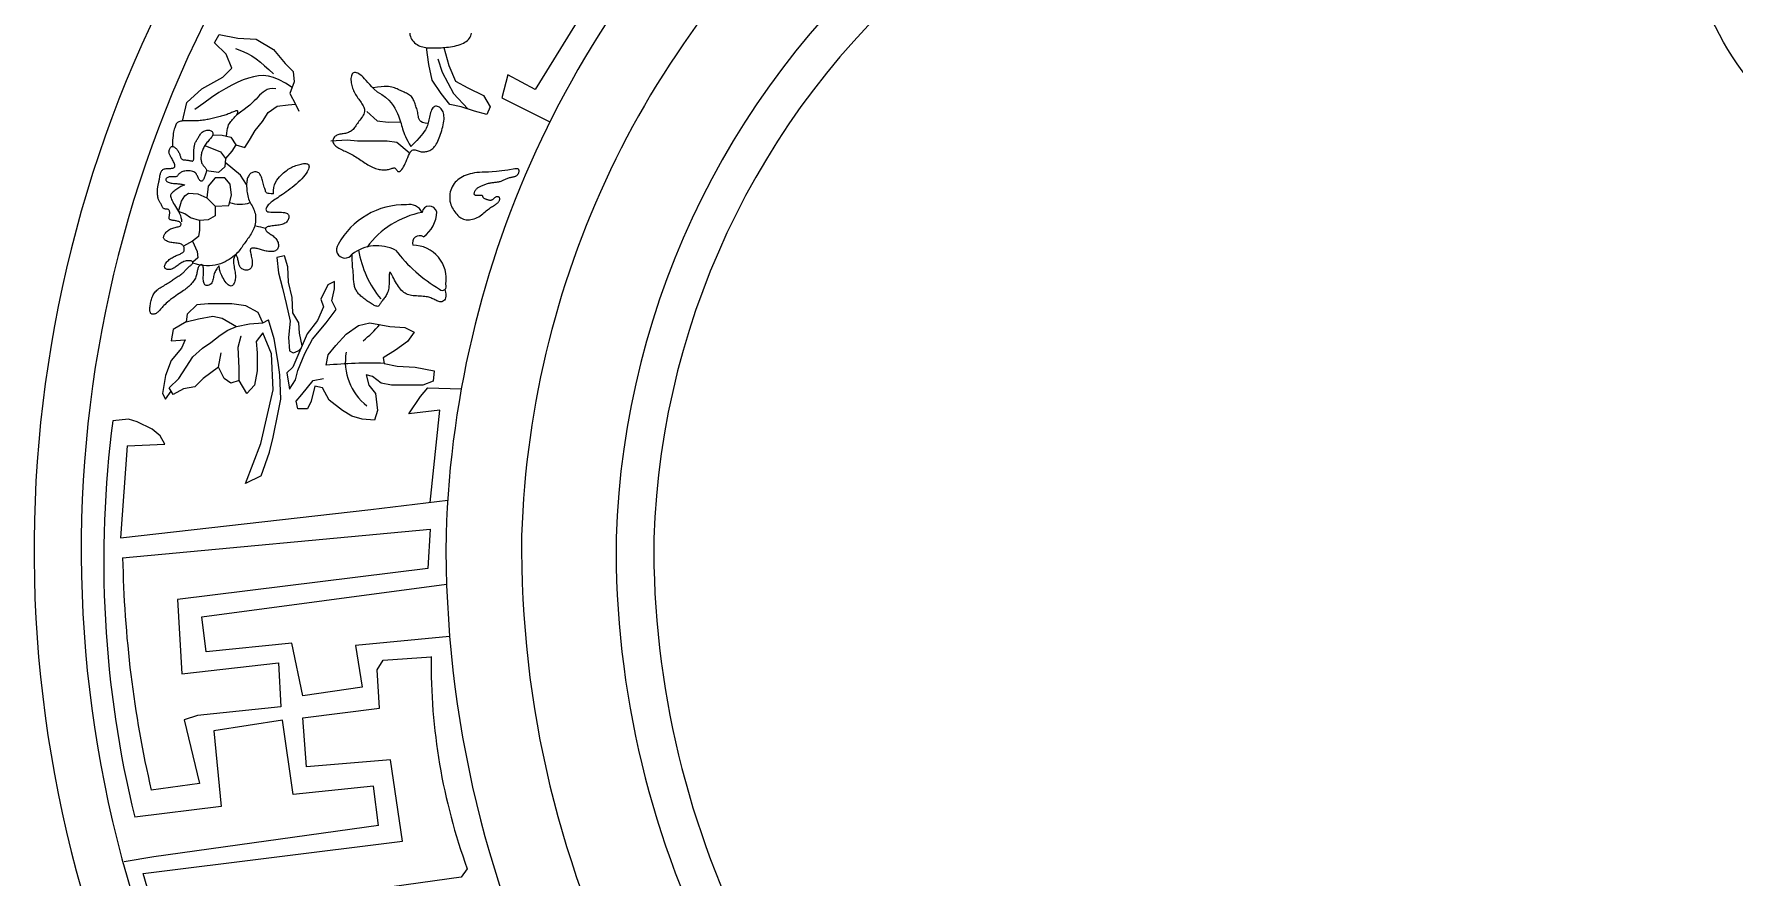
# Model space of a CAD drawing. Extents: x -66030 to 95157, y -13132 to 45879.
# Drawn here: x 24990 to 25891, y 13683 to 14130 of the extents above; entities that cross this region are included whole.
import ezdxf

# ---------------------------------------------------------------- set-up
doc = ezdxf.new("R2010")
doc.units = 0
doc.header["$LTSCALE"] = 100
doc.header["$MEASUREMENT"] = 0
for name, color, linetype in [('3', 11, 'CONTINUOUS'), ('4', 121, 'CONTINUOUS'), ('7', 105, 'CONTINUOUS')]:
    doc.layers.add(name, color=color, linetype=linetype)

# ---------------------------------------------------------------- blocks, each defined once
blk = doc.blocks.new('窗-064')
at = {"layer": '3'}
blk.add_line((-599.5, 830.59), (-607.65, 826.5), dxfattribs=at)
for points in [[(379.11, 1460.02, 0.125096), (82.51, 1540.83, 0.246226), (-582.47, 1150.55, 0.263392), (-638.54, 530.87, 0.244254), (-189.37, 119.63, 0.094728), (40.45, 107.47, 0.229302), (460.49, 195.21, 0.299851), (744.37, 931.32, 0.257018), (480.15, 1211.55, 0.245877)], [(258.21, 275.66, 0.056171), (374.67, 329.94, 0.100571), (525.28, 505.18, 0.264454), (554.96, 903.36, 0.241063), (298.76, 1092.72, -0.456969), (268.04, 1157.7, 0.370609), (239.49, 1323.16, 0.165573), (66.06, 1355.1, 0.181697), (-310.31, 1189.25, 0.216134), (-501.54, 799.61, 0.12446), (-434.82, 522.55, 0.140784), (-236.16, 321.06, 0.124254), (-143.2, 281.96, 0.146763), (39.28, 286.51, 0.143216)], [(227.97, 381.57, 0.05011), (312.04, 420.63, 0.099746), (431.49, 562.89, 0.267512), (456, 855.31, 0.244076), (277.18, 984.76, -0.494799), (172.3, 1212.21, 0.306539), (173.76, 1233.26, 0.151695), (77.53, 1245.54, 0.187203), (-236.76, 1107.29, 0.218426), (-391.56, 797.3, 0.123451), (-337.83, 574.45, 0.145516), (-174.96, 412.93, 0.15666), (-120.87, 390.01, 0.201741), (39.36, 405.81, 0.174671)]]:
    blk.add_lwpolyline(points, format="xyb", close=True, dxfattribs=at)
for points in [[(-520.75, 1064.97), (-520.63, 1064.16), (-520.43, 1063.37), (-520.15, 1062.61), (-519.78, 1061.88), (-519.34, 1061.21), (-518.82, 1060.58), (-518.24, 1060), (-517.6, 1059.48), (-516.91, 1059.01), (-516.19, 1058.6), (-515.44, 1058.25), (-514.67, 1057.96), (-513.9, 1057.73), (-513.11, 1057.56), (-512.32, 1057.44), (-511.52, 1057.36), (-510.72, 1057.31), (-509.91, 1057.28), (-509.1, 1057.27), (-508.29, 1057.27), (-507.48, 1057.27), (-506.66, 1057.28), (-505.83, 1057.29), (-504.99, 1057.31), (-504.12, 1057.34), (-503.22, 1057.4), (-502.29, 1057.47), (-501.32, 1057.57), (-500.3, 1057.69), (-499.25, 1057.84), (-498.19, 1058.03), (-497.13, 1058.24), (-496.08, 1058.49), (-495.06, 1058.77), (-494.08, 1059.08), (-493.16, 1059.43), (-492.31, 1059.82), (-491.54, 1060.24), (-490.84, 1060.71), (-490.21, 1061.21), (-489.66, 1061.75), (-489.18, 1062.34), (-488.78, 1062.97), (-488.45, 1063.65), (-488.2, 1064.37), (-488.06, 1065.13)], [(-426.14, 1080.89), (-454.28, 1035.22), (-468.75, 1043), (-472.08, 1030.77), (-446.58, 1018.04)], [(-641.15, 1018.51), (-638.74, 1028.26), (-630.79, 1035.58), (-619.78, 1041.69), (-614.89, 1046.58), (-617.95, 1053.91), (-624.06, 1060.01), (-621.62, 1064.29), (-611.83, 1062.46), (-602.05, 1061.84), (-592.88, 1056.35), (-586.76, 1049.02), (-582.48, 1044.74), (-581.87, 1039.25), (-584.32, 1033.14), (-581.27, 1027.46)], [(-613.06, 1056.96), (-609.83, 1055.76), (-606.98, 1054.43), (-604.41, 1052.98), (-602.05, 1051.39), (-599.8, 1049.65), (-597.58, 1047.77), (-595.3, 1045.73), (-592.88, 1043.52)], [(-502.75, 1057.43), (-500.04, 1047.85), (-496.5, 1039.61), (-490.02, 1036.08), (-481.77, 1031.96), (-478.23, 1026.07), (-480, 1021.95), (-486.48, 1023.72), (-493.55, 1026.07), (-499.45, 1027.25), (-504.16, 1033.14), (-508.88, 1040.2), (-510.65, 1048.44), (-511.92, 1057.4)], [(-505.93, 1051.39), (-503.57, 1044.32), (-497.68, 1033.14), (-490.02, 1024.9)], [(-583.09, 1036.2), (-586.6, 1038.61), (-589.82, 1040.4), (-592.8, 1041.61), (-595.61, 1042.32), (-598.3, 1042.58), (-600.91, 1042.44), (-603.52, 1041.97), (-606.18, 1041.23), (-608.93, 1040.26), (-611.82, 1039.04), (-614.9, 1037.54), (-618.2, 1035.72), (-621.76, 1033.55), (-625.63, 1030.99), (-629.85, 1028.02), (-634.46, 1024.59)], [(-591.66, 1035.58), (-593.37, 1035.68), (-594.86, 1035.52), (-596.16, 1035.14), (-597.31, 1034.57), (-598.35, 1033.86), (-599.31, 1033.03), (-600.22, 1032.12), (-601.13, 1031.16), (-602.07, 1030.17), (-603.07, 1029.16), (-604.18, 1028.11), (-605.42, 1026.99), (-606.83, 1025.81), (-608.46, 1024.54), (-610.33, 1023.16), (-612.49, 1021.68)], [(-538.04, 1034), (-539.51, 1035.36), (-540.8, 1036.64), (-541.94, 1037.83), (-542.96, 1038.93), (-543.87, 1039.94), (-544.7, 1040.85), (-545.47, 1041.66), (-546.21, 1042.36), (-546.93, 1042.96), (-547.63, 1043.44), (-548.29, 1043.8), (-548.93, 1044.05), (-549.51, 1044.18), (-550.04, 1044.18), (-550.51, 1044.06), (-550.91, 1043.81), (-551.24, 1043.44), (-551.49, 1042.96), (-551.68, 1042.38), (-551.8, 1041.73), (-551.86, 1041.03), (-551.87, 1040.29), (-551.83, 1039.53), (-551.75, 1038.77), (-551.62, 1038.03), (-551.46, 1037.3), (-551.27, 1036.59), (-551.04, 1035.9), (-550.77, 1035.22), (-550.48, 1034.55), (-550.16, 1033.89), (-549.81, 1033.24), (-549.43, 1032.59), (-549.04, 1031.95), (-548.62, 1031.32), (-548.2, 1030.7), (-547.77, 1030.08), (-547.34, 1029.47), (-546.91, 1028.86), (-546.49, 1028.26), (-546.08, 1027.67), (-545.7, 1027.08), (-545.36, 1026.49), (-545.07, 1025.9), (-544.84, 1025.31), (-544.69, 1024.71), (-544.64, 1024.11), (-544.69, 1023.49), (-544.84, 1022.86), (-545.1, 1022.22), (-545.44, 1021.58), (-545.84, 1020.93), (-546.28, 1020.28), (-546.74, 1019.64), (-547.21, 1019), (-547.66, 1018.37), (-548.09, 1017.76), (-548.49, 1017.16), (-548.87, 1016.58), (-549.25, 1016.02), (-549.61, 1015.49), (-549.99, 1014.99), (-550.37, 1014.52), (-550.78, 1014.09), (-551.2, 1013.69), (-551.66, 1013.34), (-552.13, 1013.02), (-552.63, 1012.73), (-553.14, 1012.48), (-553.68, 1012.27), (-554.23, 1012.09), (-554.79, 1011.95), (-555.37, 1011.83), (-555.95, 1011.74), (-556.54, 1011.65), (-557.12, 1011.57), (-557.69, 1011.47), (-558.25, 1011.34), (-558.78, 1011.18), (-559.29, 1010.98), (-559.77, 1010.72), (-560.2, 1010.4), (-560.59, 1010.05), (-560.92, 1009.66), (-561.18, 1009.23), (-561.37, 1008.79), (-561.48, 1008.33), (-561.5, 1007.87), (-561.43, 1007.4), (-561.27, 1006.94), (-561.02, 1006.48), (-560.7, 1006.04), (-560.31, 1005.6), (-559.86, 1005.18), (-559.36, 1004.79), (-558.81, 1004.41), (-558.22, 1004.06), (-557.59, 1003.73), (-556.94, 1003.41), (-556.27, 1003.11), (-555.58, 1002.8), (-554.88, 1002.5), (-554.18, 1002.18), (-553.48, 1001.85), (-552.78, 1001.51), (-552.09, 1001.14), (-551.4, 1000.76), (-550.71, 1000.36), (-550.02, 999.94), (-549.33, 999.51), (-548.64, 999.06), (-547.94, 998.6), (-547.24, 998.13), (-546.53, 997.65), (-545.81, 997.17), (-545.1, 996.69), (-544.39, 996.23), (-543.68, 995.77), (-542.97, 995.34), (-542.26, 994.94), (-541.57, 994.57), (-540.87, 994.23), (-540.19, 993.92), (-539.51, 993.64), (-538.84, 993.4), (-538.18, 993.19), (-537.52, 993.01), (-536.86, 992.87), (-536.22, 992.75), (-535.58, 992.67), (-534.95, 992.62), (-534.34, 992.61), (-533.74, 992.62), (-533.15, 992.67), (-532.57, 992.75), (-532.02, 992.87), (-531.48, 993.01), (-530.97, 993.17), (-530.49, 993.33), (-530.03, 993.47), (-529.61, 993.58), (-529.22, 993.64), (-528.87, 993.64), (-528.56, 993.56), (-528.29, 993.38), (-528.06, 993.14), (-527.86, 992.85), (-527.66, 992.55), (-527.46, 992.25), (-527.25, 991.99), (-527.02, 991.8), (-526.76, 991.69), (-526.45, 991.7), (-526.11, 991.82), (-525.73, 992.06), (-525.32, 992.43), (-524.9, 992.91), (-524.46, 993.51), (-524.02, 994.23), (-523.58, 995.08), (-523.14, 996.04), (-522.7, 997.08), (-522.27, 998.16), (-521.83, 999.23), (-521.38, 1000.26), (-520.93, 1001.19), (-520.46, 1001.99), (-519.98, 1002.61), (-519.47, 1003.03), (-518.96, 1003.25), (-518.43, 1003.33), (-517.89, 1003.28), (-517.35, 1003.14), (-516.81, 1002.95), (-516.28, 1002.74), (-515.75, 1002.54), (-515.24, 1002.38), (-514.74, 1002.27), (-514.24, 1002.2), (-513.75, 1002.16), (-513.25, 1002.17), (-512.76, 1002.21), (-512.25, 1002.29), (-511.74, 1002.41), (-511.22, 1002.55), (-510.68, 1002.74), (-510.15, 1002.97), (-509.61, 1003.24), (-509.08, 1003.58), (-508.57, 1003.97), (-508.07, 1004.43), (-507.59, 1004.96), (-507.13, 1005.57), (-506.7, 1006.25), (-506.29, 1007), (-505.9, 1007.8), (-505.53, 1008.65), (-505.16, 1009.55), (-504.81, 1010.49), (-504.47, 1011.46), (-504.14, 1012.46), (-503.82, 1013.47), (-503.52, 1014.49), (-503.25, 1015.51), (-503.02, 1016.53), (-502.83, 1017.52), (-502.69, 1018.48), (-502.6, 1019.41), (-502.58, 1020.3), (-502.63, 1021.13), (-502.73, 1021.92), (-502.9, 1022.65), (-503.12, 1023.33), (-503.4, 1023.95), (-503.74, 1024.51), (-504.13, 1025.01), (-504.57, 1025.44), (-505.05, 1025.8), (-505.55, 1026.08), (-506.07, 1026.26), (-506.6, 1026.35), (-507.11, 1026.32), (-507.61, 1026.18), (-508.07, 1025.91), (-508.49, 1025.51), (-508.87, 1024.99), (-509.2, 1024.38), (-509.5, 1023.69), (-509.76, 1022.95), (-509.99, 1022.17), (-510.19, 1021.37), (-510.36, 1020.59), (-510.5, 1019.82), (-510.64, 1019.07), (-510.77, 1018.34), (-510.93, 1017.61), (-511.11, 1016.87), (-511.35, 1016.12), (-511.64, 1015.36), (-512.02, 1014.57), (-512.48, 1013.75), (-513.06, 1012.87), (-513.77, 1011.9), (-514.65, 1010.83), (-515.7, 1009.63), (-516.96, 1008.26), (-518.45, 1006.72), (-520.18, 1004.96)], [(-511.02, 1017.24), (-512.68, 1017.4), (-513.92, 1017.72), (-514.82, 1018.19), (-515.44, 1018.77), (-515.83, 1019.44), (-516.07, 1020.16), (-516.21, 1020.91), (-516.31, 1021.66), (-516.42, 1022.38), (-516.56, 1023.08), (-516.72, 1023.76), (-516.9, 1024.42), (-517.08, 1025.06), (-517.28, 1025.7), (-517.49, 1026.32), (-517.69, 1026.95), (-517.9, 1027.57), (-518.12, 1028.18), (-518.34, 1028.79), (-518.59, 1029.37), (-518.87, 1029.94), (-519.17, 1030.48), (-519.52, 1030.98), (-519.91, 1031.44), (-520.35, 1031.86), (-520.83, 1032.24), (-521.36, 1032.59), (-521.91, 1032.91), (-522.5, 1033.21), (-523.1, 1033.5), (-523.72, 1033.78), (-524.34, 1034.07), (-524.96, 1034.36), (-525.59, 1034.65), (-526.22, 1034.94), (-526.85, 1035.23), (-527.5, 1035.51), (-528.16, 1035.78), (-528.84, 1036.04), (-529.53, 1036.28), (-530.25, 1036.5), (-531.04, 1036.68), (-531.95, 1036.81), (-533.04, 1036.87), (-534.35, 1036.83), (-535.94, 1036.69), (-537.85, 1036.41), (-540.15, 1036)], [(-612.8, 1005.9), (-608.01, 1004.53), (-605.61, 1008.29), (-602.52, 1013.43), (-598.75, 1018.22), (-595.67, 1023.01), (-590.87, 1026.44), (-585.04, 1027.12), (-581.27, 1027.46), (-579.41, 1023.73)], [(-538.04, 1034), (-535.61, 1032.57), (-533.58, 1031.11), (-531.91, 1029.62), (-530.54, 1028.13), (-529.45, 1026.67), (-528.57, 1025.23), (-527.86, 1023.86), (-527.28, 1022.56), (-526.78, 1021.34), (-526.36, 1020.21), (-525.99, 1019.15), (-525.66, 1018.13), (-525.36, 1017.16), (-525.08, 1016.21), (-524.8, 1015.27), (-524.51, 1014.33), (-524.2, 1013.37), (-523.85, 1012.39), (-523.45, 1011.35), (-522.98, 1010.26), (-522.44, 1009.08), (-521.8, 1007.82), (-521.05, 1006.45), (-520.18, 1004.96)], [(-617.77, 1010.52), (-617.67, 1012.12), (-617.5, 1013.48), (-617.26, 1014.63), (-616.97, 1015.6), (-616.63, 1016.41), (-616.26, 1017.11), (-615.85, 1017.72), (-615.43, 1018.28), (-615, 1018.8), (-614.56, 1019.3), (-614.13, 1019.77), (-613.72, 1020.22), (-613.32, 1020.66), (-612.96, 1021.08), (-612.63, 1021.48), (-612.35, 1021.87), (-612.12, 1022.25), (-611.94, 1022.61), (-611.83, 1022.94), (-611.77, 1023.24), (-611.77, 1023.5), (-611.84, 1023.7), (-611.98, 1023.85), (-612.18, 1023.93), (-612.45, 1023.93), (-612.78, 1023.87), (-613.16, 1023.76), (-613.6, 1023.6), (-614.07, 1023.41), (-614.58, 1023.19), (-615.11, 1022.96), (-615.66, 1022.73), (-616.22, 1022.49), (-616.8, 1022.27), (-617.38, 1022.04), (-617.98, 1021.83), (-618.59, 1021.62), (-619.22, 1021.41), (-619.86, 1021.21), (-620.52, 1021.02), (-621.19, 1020.83), (-621.87, 1020.64), (-622.57, 1020.46), (-623.26, 1020.29), (-623.97, 1020.12), (-624.67, 1019.96), (-625.37, 1019.8), (-626.06, 1019.65), (-626.74, 1019.5), (-627.41, 1019.36), (-628.09, 1019.23), (-628.78, 1019.1), (-629.49, 1018.99), (-630.22, 1018.89), (-630.97, 1018.81), (-631.77, 1018.73), (-632.6, 1018.68), (-633.47, 1018.63), (-634.35, 1018.6), (-635.25, 1018.58), (-636.14, 1018.57), (-637.01, 1018.56), (-637.87, 1018.56), (-638.68, 1018.56), (-639.45, 1018.56), (-640.17, 1018.55), (-640.84, 1018.53), (-641.46, 1018.48), (-642.03, 1018.41), (-642.54, 1018.3), (-643.01, 1018.14), (-643.42, 1017.93), (-643.78, 1017.67), (-644.09, 1017.35), (-644.37, 1016.97), (-644.61, 1016.53), (-644.83, 1016.04), (-645.02, 1015.49), (-645.21, 1014.88), (-645.39, 1014.23), (-645.57, 1013.51), (-645.75, 1012.72), (-645.92, 1011.83), (-646.06, 1010.81), (-646.19, 1009.65), (-646.27, 1008.32), (-646.32, 1006.8), (-646.32, 1005.06)], [(-543.44, 1023.63), (-538.04, 1018.65), (-532.23, 1017.82), (-525.58, 1018.03)], [(-592.93, 979.88), (-592.93, 981.7), (-592.72, 983.31), (-592.32, 984.73), (-591.78, 985.99), (-591.14, 987.09), (-590.42, 988.06), (-589.67, 988.93), (-588.93, 989.69), (-588.22, 990.39), (-587.55, 991.01), (-586.9, 991.57), (-586.27, 992.08), (-585.66, 992.53), (-585.04, 992.95), (-584.42, 993.33), (-583.79, 993.69), (-583.14, 994.02), (-582.46, 994.33), (-581.78, 994.62), (-581.09, 994.88), (-580.39, 995.12), (-579.69, 995.33), (-578.99, 995.52), (-578.3, 995.68), (-577.63, 995.82), (-576.97, 995.92), (-576.35, 995.97), (-575.78, 995.97), (-575.28, 995.9), (-574.84, 995.76), (-574.5, 995.54), (-574.25, 995.23), (-574.11, 994.82), (-574.09, 994.31), (-574.18, 993.72), (-574.38, 993.05), (-574.69, 992.32), (-575.12, 991.53), (-575.65, 990.69), (-576.3, 989.81), (-577.07, 988.9), (-577.92, 987.96), (-578.85, 987.02), (-579.85, 986.07), (-580.88, 985.14), (-581.94, 984.22), (-583.01, 983.34), (-584.07, 982.51), (-585.11, 981.72), (-586.12, 980.98), (-587.09, 980.29), (-588.04, 979.64), (-588.94, 979.03), (-589.82, 978.45), (-590.65, 977.9), (-591.44, 977.37), (-592.19, 976.87), (-592.9, 976.38), (-593.55, 975.91), (-594.16, 975.45), (-594.72, 974.99), (-595.23, 974.53), (-595.68, 974.07), (-596.07, 973.61), (-596.4, 973.13), (-596.66, 972.66), (-596.83, 972.2), (-596.9, 971.76), (-596.85, 971.36), (-596.66, 971), (-596.33, 970.7), (-595.84, 970.47), (-595.18, 970.31), (-594.38, 970.22), (-593.47, 970.18), (-592.49, 970.18), (-591.48, 970.19), (-590.47, 970.2), (-589.49, 970.21), (-588.59, 970.18), (-587.78, 970.12), (-587.08, 970.01), (-586.48, 969.86), (-585.97, 969.67), (-585.56, 969.43), (-585.23, 969.16), (-584.98, 968.83), (-584.82, 968.47), (-584.72, 968.07), (-584.71, 967.63), (-584.76, 967.17), (-584.87, 966.71), (-585.05, 966.25), (-585.3, 965.8), (-585.6, 965.38), (-585.96, 964.99), (-586.37, 964.65), (-586.83, 964.35), (-587.35, 964.1), (-587.91, 963.88), (-588.51, 963.69), (-589.16, 963.53), (-589.85, 963.4), (-590.58, 963.28), (-591.35, 963.18), (-592.13, 963.09), (-592.92, 963), (-593.68, 962.91), (-594.41, 962.81), (-595.08, 962.69), (-595.68, 962.54), (-596.18, 962.37), (-596.58, 962.16), (-596.86, 961.91), (-597.04, 961.64), (-597.13, 961.35), (-597.11, 961.05), (-597, 960.73), (-596.81, 960.41), (-596.53, 960.08), (-596.17, 959.77), (-595.74, 959.45), (-595.27, 959.12), (-594.75, 958.79), (-594.22, 958.44), (-593.68, 958.06), (-593.15, 957.66), (-592.64, 957.23), (-592.17, 956.77), (-591.74, 956.27), (-591.35, 955.75), (-591.01, 955.21), (-590.73, 954.66), (-590.5, 954.1), (-590.34, 953.55), (-590.24, 953.01), (-590.21, 952.48), (-590.25, 951.98), (-590.36, 951.5), (-590.53, 951.06), (-590.78, 950.66), (-591.09, 950.31), (-591.46, 950), (-591.9, 949.76), (-592.4, 949.58), (-592.96, 949.45), (-593.55, 949.38), (-594.18, 949.36), (-594.84, 949.38), (-595.5, 949.44), (-596.16, 949.53), (-596.81, 949.64), (-597.44, 949.78), (-598.06, 949.94), (-598.65, 950.1), (-599.24, 950.27), (-599.81, 950.44), (-600.38, 950.61), (-600.94, 950.76), (-601.49, 950.9), (-602.05, 951.02), (-602.59, 951.11), (-603.11, 951.16), (-603.6, 951.18), (-604.04, 951.15), (-604.43, 951.07), (-604.74, 950.93), (-604.98, 950.73), (-605.13, 950.46), (-605.2, 950.12), (-605.2, 949.73), (-605.15, 949.27), (-605.06, 948.77), (-604.93, 948.21), (-604.79, 947.61), (-604.64, 946.96), (-604.49, 946.28), (-604.36, 945.58), (-604.25, 944.86), (-604.17, 944.15), (-604.12, 943.46), (-604.12, 942.79), (-604.18, 942.17), (-604.29, 941.6), (-604.48, 941.1), (-604.72, 940.67), (-605.02, 940.3), (-605.36, 940), (-605.75, 939.77), (-606.16, 939.59), (-606.59, 939.48), (-607.04, 939.43), (-607.49, 939.44), (-607.94, 939.5), (-608.38, 939.61), (-608.81, 939.77), (-609.21, 939.98), (-609.59, 940.22), (-609.93, 940.49), (-610.23, 940.8), (-610.49, 941.14), (-610.7, 941.5), (-610.88, 941.88), (-611.03, 942.29), (-611.16, 942.73), (-611.28, 943.18), (-611.39, 943.66), (-611.49, 944.17), (-611.6, 944.69), (-611.72, 945.21), (-611.85, 945.72), (-611.98, 946.19), (-612.14, 946.6), (-612.3, 946.94), (-612.49, 947.18), (-612.69, 947.31), (-612.91, 947.3), (-613.15, 947.18), (-613.38, 946.94), (-613.6, 946.61), (-613.79, 946.18), (-613.95, 945.67), (-614.06, 945.09), (-614.12, 944.45), (-614.11, 943.77), (-614.04, 943.04), (-613.93, 942.29), (-613.79, 941.51), (-613.63, 940.72), (-613.48, 939.92), (-613.33, 939.13), (-613.2, 938.35), (-613.12, 937.59), (-613.07, 936.85), (-613.05, 936.14), (-613.08, 935.46), (-613.14, 934.81), (-613.24, 934.18), (-613.37, 933.6), (-613.55, 933.04), (-613.76, 932.53), (-614.01, 932.07), (-614.29, 931.68), (-614.62, 931.37), (-614.98, 931.17), (-615.38, 931.08), (-615.82, 931.13), (-616.29, 931.33), (-616.8, 931.69), (-617.33, 932.18), (-617.88, 932.79), (-618.42, 933.49), (-618.94, 934.25), (-619.44, 935.05), (-619.89, 935.85), (-620.29, 936.64), (-620.62, 937.38), (-620.89, 938.09), (-621.1, 938.74), (-621.27, 939.33), (-621.39, 939.87), (-621.48, 940.34), (-621.55, 940.75), (-621.6, 941.09), (-621.64, 941.35), (-621.68, 941.54), (-621.71, 941.65), (-621.77, 941.7), (-621.83, 941.68), (-621.93, 941.58), (-622.06, 941.43), (-622.23, 941.2), (-622.44, 940.91), (-622.7, 940.57), (-622.97, 940.16), (-623.26, 939.71), (-623.54, 939.21), (-623.82, 938.67), (-624.07, 938.1), (-624.29, 937.49), (-624.46, 936.86), (-624.6, 936.21), (-624.72, 935.56), (-624.84, 934.92), (-624.97, 934.31), (-625.13, 933.72), (-625.33, 933.18), (-625.6, 932.7), (-625.93, 932.29), (-626.33, 931.94), (-626.76, 931.68), (-627.21, 931.49), (-627.67, 931.38), (-628.12, 931.35), (-628.54, 931.41), (-628.91, 931.56), (-629.22, 931.8), (-629.48, 932.12), (-629.68, 932.51), (-629.83, 932.97), (-629.93, 933.49), (-630, 934.06), (-630.04, 934.68), (-630.05, 935.32), (-630.05, 936), (-630.02, 936.69), (-629.99, 937.38), (-629.96, 938.07), (-629.94, 938.74), (-629.93, 939.38), (-629.95, 939.97), (-630, 940.52), (-630.08, 941), (-630.2, 941.41), (-630.34, 941.76), (-630.51, 942.03), (-630.7, 942.24), (-630.91, 942.37), (-631.14, 942.42), (-631.37, 942.4), (-631.61, 942.3), (-631.84, 942.12), (-632.08, 941.88), (-632.3, 941.59), (-632.52, 941.24), (-632.71, 940.86), (-632.88, 940.44), (-633.03, 940), (-633.14, 939.55), (-633.23, 939.07), (-633.32, 938.58), (-633.4, 938.08), (-633.5, 937.56), (-633.63, 937.02), (-633.79, 936.46), (-634, 935.89), (-634.26, 935.31), (-634.58, 934.72), (-634.94, 934.12), (-635.34, 933.53), (-635.77, 932.95), (-636.23, 932.38), (-636.71, 931.84), (-637.19, 931.33), (-637.69, 930.86), (-638.2, 930.41), (-638.73, 929.97), (-639.29, 929.55), (-639.89, 929.12), (-640.54, 928.67), (-641.23, 928.19), (-641.99, 927.68), (-642.82, 927.12), (-643.69, 926.53), (-644.6, 925.9), (-645.52, 925.25), (-646.44, 924.58), (-647.33, 923.92), (-648.17, 923.25), (-648.96, 922.6), (-649.67, 921.97), (-650.31, 921.36), (-650.89, 920.78), (-651.4, 920.23), (-651.87, 919.7), (-652.3, 919.21), (-652.7, 918.75), (-653.07, 918.32), (-653.43, 917.94), (-653.77, 917.58), (-654.11, 917.27), (-654.43, 917), (-654.75, 916.76), (-655.07, 916.56), (-655.38, 916.39), (-655.7, 916.27), (-656.02, 916.18), (-656.35, 916.13), (-656.66, 916.13), (-656.97, 916.16), (-657.25, 916.24), (-657.51, 916.37), (-657.74, 916.55), (-657.93, 916.78), (-658.08, 917.07), (-658.19, 917.4), (-658.27, 917.78), (-658.31, 918.2), (-658.32, 918.67), (-658.31, 919.17), (-658.27, 919.7), (-658.22, 920.26), (-658.14, 920.85), (-658.05, 921.46), (-657.94, 922.09), (-657.82, 922.72), (-657.67, 923.36), (-657.49, 923.99), (-657.3, 924.62), (-657.07, 925.23), (-656.82, 925.81), (-656.54, 926.38), (-656.23, 926.93), (-655.89, 927.45), (-655.5, 927.95), (-655.08, 928.44), (-654.61, 928.9), (-654.1, 929.33), (-653.54, 929.75), (-652.95, 930.15), (-652.32, 930.54), (-651.68, 930.91), (-651.03, 931.28), (-650.38, 931.64), (-649.75, 932), (-649.13, 932.36), (-648.55, 932.72), (-647.99, 933.09), (-647.45, 933.46), (-646.93, 933.83), (-646.42, 934.2), (-645.92, 934.56), (-645.42, 934.92), (-644.91, 935.27), (-644.39, 935.6), (-643.87, 935.93), (-643.35, 936.26), (-642.84, 936.57), (-642.34, 936.89), (-641.87, 937.2), (-641.43, 937.52), (-641.02, 937.83), (-640.66, 938.16), (-640.33, 938.48), (-640.02, 938.81), (-639.74, 939.14), (-639.46, 939.46), (-639.19, 939.78), (-638.91, 940.1), (-638.62, 940.4), (-638.31, 940.7), (-637.99, 940.98), (-637.66, 941.26), (-637.33, 941.53), (-637.01, 941.79), (-636.7, 942.05), (-636.42, 942.31), (-636.17, 942.57), (-635.95, 942.83), (-635.78, 943.08), (-635.66, 943.32), (-635.6, 943.55), (-635.61, 943.77), (-635.69, 943.97), (-635.86, 944.14), (-636.11, 944.28), (-636.46, 944.39), (-636.88, 944.47), (-637.37, 944.51), (-637.92, 944.51), (-638.49, 944.47), (-639.09, 944.38), (-639.69, 944.24), (-640.28, 944.05), (-640.85, 943.81), (-641.39, 943.53), (-641.91, 943.21), (-642.42, 942.87), (-642.92, 942.51), (-643.41, 942.14), (-643.9, 941.78), (-644.39, 941.43), (-644.89, 941.1), (-645.38, 940.79), (-645.88, 940.52), (-646.38, 940.28), (-646.87, 940.08), (-647.35, 939.93), (-647.82, 939.82), (-648.28, 939.77), (-648.72, 939.78), (-649.13, 939.85), (-649.51, 939.96), (-649.85, 940.13), (-650.13, 940.35), (-650.35, 940.61), (-650.5, 940.91), (-650.56, 941.26), (-650.54, 941.64), (-650.43, 942.05), (-650.25, 942.48), (-650, 942.93), (-649.7, 943.38), (-649.34, 943.82), (-648.94, 944.26), (-648.5, 944.68), (-648.04, 945.07), (-647.56, 945.44), (-647.05, 945.79), (-646.53, 946.11), (-646, 946.41), (-645.47, 946.69), (-644.93, 946.95), (-644.39, 947.19), (-643.86, 947.42), (-643.34, 947.63), (-642.84, 947.84), (-642.36, 948.05), (-641.92, 948.25), (-641.52, 948.46), (-641.16, 948.67), (-640.85, 948.9), (-640.6, 949.15), (-640.41, 949.4), (-640.26, 949.67), (-640.17, 949.96), (-640.11, 950.25), (-640.1, 950.56), (-640.11, 950.87), (-640.17, 951.18), (-640.24, 951.51), (-640.36, 951.83), (-640.51, 952.14), (-640.71, 952.45), (-640.96, 952.73), (-641.27, 952.99), (-641.65, 953.22), (-642.11, 953.41), (-642.64, 953.56), (-643.23, 953.68), (-643.88, 953.77), (-644.56, 953.85), (-645.25, 953.93), (-645.95, 954), (-646.64, 954.09), (-647.31, 954.21), (-647.93, 954.35), (-648.5, 954.53), (-649.03, 954.73), (-649.5, 954.95), (-649.91, 955.2), (-650.27, 955.46), (-650.56, 955.74), (-650.79, 956.03), (-650.95, 956.34), (-651.04, 956.65), (-651.07, 956.98), (-651.03, 957.32), (-650.94, 957.67), (-650.79, 958.02), (-650.59, 958.39), (-650.33, 958.77), (-650.03, 959.16), (-649.68, 959.55), (-649.29, 959.94), (-648.86, 960.32), (-648.39, 960.68), (-647.89, 961.01), (-647.36, 961.31), (-646.79, 961.57), (-646.2, 961.78), (-645.6, 961.96), (-645, 962.11), (-644.41, 962.24), (-643.86, 962.37), (-643.35, 962.5), (-642.89, 962.65), (-642.51, 962.82), (-642.21, 963.03), (-641.99, 963.27), (-641.86, 963.53), (-641.8, 963.8), (-641.82, 964.07), (-641.92, 964.34), (-642.09, 964.59), (-642.34, 964.82), (-642.65, 965.02), (-643.02, 965.19), (-643.43, 965.33), (-643.88, 965.45), (-644.35, 965.56), (-644.83, 965.65), (-645.3, 965.72), (-645.76, 965.79), (-646.2, 965.85), (-646.6, 965.92), (-646.97, 965.99), (-647.3, 966.07), (-647.58, 966.18), (-647.81, 966.32), (-647.99, 966.49), (-648.1, 966.7), (-648.16, 966.96), (-648.16, 967.26), (-648.13, 967.59), (-648.07, 967.95), (-647.99, 968.33), (-647.92, 968.72), (-647.86, 969.11), (-647.82, 969.5), (-647.82, 969.88), (-647.85, 970.24), (-647.92, 970.58), (-648.02, 970.89), (-648.15, 971.16), (-648.32, 971.4), (-648.51, 971.59), (-648.73, 971.72), (-648.98, 971.8), (-649.25, 971.84), (-649.53, 971.85), (-649.83, 971.86), (-650.12, 971.87), (-650.41, 971.91), (-650.69, 971.99), (-650.96, 972.12), (-651.21, 972.33), (-651.44, 972.6), (-651.65, 972.92), (-651.85, 973.28), (-652.05, 973.66), (-652.24, 974.06), (-652.43, 974.47), (-652.62, 974.86), (-652.81, 975.24), (-653.01, 975.6), (-653.2, 975.94), (-653.39, 976.29), (-653.56, 976.63), (-653.73, 976.98), (-653.87, 977.34), (-653.99, 977.71), (-654.08, 978.11), (-654.15, 978.52), (-654.2, 978.94), (-654.24, 979.38), (-654.26, 979.81), (-654.27, 980.24), (-654.27, 980.67), (-654.27, 981.08), (-654.27, 981.48), (-654.27, 981.86), (-654.26, 982.24), (-654.25, 982.61), (-654.23, 982.97), (-654.2, 983.33), (-654.16, 983.68), (-654.1, 984.05), (-654.03, 984.41), (-653.95, 984.79), (-653.85, 985.17), (-653.75, 985.56), (-653.65, 985.96), (-653.55, 986.37), (-653.45, 986.8), (-653.36, 987.24), (-653.28, 987.7), (-653.2, 988.16), (-653.13, 988.64), (-653.06, 989.11), (-652.98, 989.58), (-652.89, 990.03), (-652.79, 990.47), (-652.67, 990.89), (-652.53, 991.29), (-652.37, 991.65), (-652.18, 991.98), (-651.95, 992.28), (-651.69, 992.55), (-651.4, 992.78), (-651.06, 992.97), (-650.68, 993.12), (-650.25, 993.23), (-649.78, 993.3), (-649.29, 993.35), (-648.78, 993.37), (-648.28, 993.39), (-647.78, 993.41), (-647.3, 993.43), (-646.85, 993.46), (-646.44, 993.51), (-646.08, 993.6), (-645.77, 993.71), (-645.52, 993.86), (-645.33, 994.05), (-645.19, 994.29), (-645.13, 994.59), (-645.13, 994.94), (-645.21, 995.36), (-645.36, 995.82), (-645.55, 996.33), (-645.78, 996.85), (-646.05, 997.39), (-646.33, 997.93), (-646.62, 998.45), (-646.91, 998.94), (-647.17, 999.39), (-647.42, 999.8), (-647.65, 1000.2), (-647.84, 1000.57), (-648, 1000.94), (-648.12, 1001.3), (-648.19, 1001.68), (-648.22, 1002.07), (-648.19, 1002.49), (-648.12, 1002.92), (-648, 1003.35), (-647.84, 1003.76), (-647.65, 1004.13), (-647.42, 1004.47), (-647.17, 1004.73), (-646.91, 1004.93), (-646.62, 1005.03), (-646.32, 1005.06), (-646.01, 1005), (-645.7, 1004.88), (-645.38, 1004.71), (-645.07, 1004.48), (-644.75, 1004.21), (-644.45, 1003.9), (-644.15, 1003.57), (-643.87, 1003.21), (-643.61, 1002.83), (-643.36, 1002.45), (-643.13, 1002.04), (-642.91, 1001.64), (-642.73, 1001.23), (-642.56, 1000.82), (-642.43, 1000.42), (-642.3, 1000.02), (-642.19, 999.65), (-642.06, 999.3), (-641.93, 998.98), (-641.76, 998.69), (-641.56, 998.45), (-641.31, 998.25), (-641, 998.11), (-640.65, 998), (-640.25, 997.93), (-639.83, 997.89), (-639.39, 997.86), (-638.94, 997.83), (-638.49, 997.79), (-638.05, 997.74), (-637.63, 997.66), (-637.24, 997.57), (-636.87, 997.48), (-636.54, 997.4), (-636.23, 997.33), (-635.96, 997.31), (-635.73, 997.32), (-635.54, 997.4), (-635.39, 997.54), (-635.27, 997.74), (-635.19, 997.99), (-635.14, 998.29), (-635.11, 998.63), (-635.09, 999), (-635.08, 999.39), (-635.08, 999.79), (-635.08, 1000.2), (-635.08, 1000.62), (-635.08, 1001.03), (-635.07, 1001.45), (-635.07, 1001.88), (-635.06, 1002.3), (-635.04, 1002.73), (-635.02, 1003.16), (-635, 1003.59), (-634.97, 1004.01), (-634.92, 1004.44), (-634.87, 1004.86), (-634.79, 1005.28), (-634.7, 1005.7), (-634.59, 1006.12), (-634.45, 1006.52), (-634.29, 1006.93), (-634.1, 1007.33), (-633.9, 1007.73), (-633.67, 1008.13), (-633.44, 1008.53), (-633.19, 1008.94), (-632.94, 1009.35), (-632.68, 1009.78), (-632.42, 1010.21), (-632.16, 1010.64), (-631.89, 1011.07), (-631.6, 1011.49), (-631.29, 1011.9), (-630.95, 1012.27), (-630.58, 1012.61), (-630.17, 1012.91), (-629.72, 1013.17), (-629.24, 1013.37), (-628.74, 1013.53), (-628.23, 1013.63), (-627.73, 1013.69), (-627.24, 1013.69), (-626.77, 1013.64), (-626.34, 1013.54), (-625.96, 1013.39), (-625.63, 1013.18), (-625.36, 1012.94), (-625.15, 1012.65), (-625.01, 1012.33), (-624.94, 1011.98), (-624.94, 1011.6), (-625.03, 1011.2), (-625.2, 1010.79), (-625.44, 1010.36), (-625.74, 1009.92), (-626.09, 1009.46), (-626.48, 1009), (-626.88, 1008.52), (-627.3, 1008.04), (-627.71, 1007.55), (-628.11, 1007.06), (-628.49, 1006.56), (-628.86, 1006.05), (-629.2, 1005.53), (-629.52, 1005.01), (-629.82, 1004.48), (-630.09, 1003.94), (-630.34, 1003.39), (-630.56, 1002.83), (-630.76, 1002.26), (-630.92, 1001.68), (-631.06, 1001.11), (-631.17, 1000.54), (-631.25, 999.98), (-631.3, 999.42), (-631.31, 998.88), (-631.3, 998.35), (-631.25, 997.84), (-631.17, 997.36), (-631.06, 996.89), (-630.92, 996.45), (-630.76, 996.03), (-630.56, 995.64), (-630.34, 995.29), (-630.09, 994.96), (-629.83, 994.66), (-629.56, 994.37), (-629.3, 994.1), (-629.05, 993.84), (-628.83, 993.57), (-628.65, 993.29), (-628.51, 993), (-628.43, 992.69), (-628.41, 992.36), (-628.43, 992.01), (-628.49, 991.63), (-628.59, 991.22), (-628.71, 990.8), (-628.86, 990.34), (-629.03, 989.87), (-629.2, 989.36), (-629.39, 988.85), (-629.59, 988.35), (-629.8, 987.88), (-630.02, 987.46), (-630.25, 987.11), (-630.49, 986.84), (-630.74, 986.67), (-631, 986.62), (-631.27, 986.68), (-631.54, 986.84), (-631.81, 987.08), (-632.08, 987.38), (-632.33, 987.74), (-632.57, 988.13), (-632.8, 988.55), (-633, 988.98), (-633.2, 989.42), (-633.41, 989.85), (-633.64, 990.26), (-633.91, 990.65), (-634.23, 991), (-634.61, 991.31), (-635.08, 991.58), (-635.64, 991.78), (-636.27, 991.93), (-636.96, 992.03), (-637.67, 992.08), (-638.4, 992.09), (-639.11, 992.05), (-639.78, 991.97), (-640.39, 991.86), (-640.93, 991.72), (-641.4, 991.55), (-641.8, 991.35), (-642.15, 991.14), (-642.45, 990.92), (-642.71, 990.68), (-642.93, 990.44), (-643.14, 990.21), (-643.32, 989.98), (-643.5, 989.75), (-643.68, 989.55), (-643.86, 989.36), (-644.07, 989.2), (-644.29, 989.06), (-644.55, 988.96), (-644.85, 988.9), (-645.19, 988.87), (-645.58, 988.88), (-645.99, 988.91), (-646.42, 988.94), (-646.86, 988.97), (-647.31, 988.98), (-647.74, 988.96), (-648.16, 988.9), (-648.55, 988.78), (-648.91, 988.63), (-649.23, 988.43), (-649.49, 988.21), (-649.69, 987.97), (-649.83, 987.71), (-649.9, 987.44), (-649.88, 987.18), (-649.77, 986.93), (-649.57, 986.69), (-649.31, 986.47), (-648.97, 986.26), (-648.57, 986.08), (-648.12, 985.91), (-647.62, 985.76), (-647.08, 985.64), (-646.51, 985.55), (-645.91, 985.48), (-645.3, 985.42), (-644.69, 985.37), (-644.09, 985.33), (-643.49, 985.29), (-642.93, 985.24), (-642.39, 985.19), (-641.9, 985.12), (-641.45, 985.03), (-641.06, 984.94), (-640.71, 984.86), (-640.41, 984.77), (-640.18, 984.69), (-640, 984.63), (-639.88, 984.59), (-639.83, 984.57), (-639.83, 984.56), (-639.91, 984.55), (-640.04, 984.54), (-640.23, 984.51), (-640.47, 984.46), (-640.78, 984.36), (-641.14, 984.22), (-641.55, 984.02), (-642, 983.77), (-642.49, 983.48), (-643, 983.16), (-643.52, 982.81), (-644.05, 982.46), (-644.57, 982.09), (-645.08, 981.74), (-645.56, 981.39), (-646, 981.05), (-646.39, 980.7), (-646.73, 980.35), (-647.01, 979.98), (-647.21, 979.58), (-647.33, 979.15), (-647.36, 978.68), (-647.29, 978.17), (-647.13, 977.6), (-646.88, 976.99), (-646.56, 976.34), (-646.18, 975.64), (-645.74, 974.89), (-645.26, 974.1), (-644.73, 973.26), (-644.19, 972.39), (-643.64, 971.47), (-643.11, 970.51), (-642.63, 969.51), (-642.21, 968.48), (-641.88, 967.41), (-641.67, 966.3), (-641.59, 965.16)], [(-625.03, 1011.2), (-620, 1011.03), (-615.55, 1010), (-612.8, 1005.9), (-614.86, 1002.47), (-618.29, 998.71)], [(-629.2, 1005.53), (-621.03, 1002.13), (-618.29, 998.71), (-618.63, 994.26), (-622.06, 991.18), (-628.42, 992.18)], [(-521.14, 1001.73), (-527.66, 1007.04), (-532.64, 1007.87), (-540.53, 1007.87), (-548.42, 1007.87), (-553.82, 1008.28), (-562.54, 1007.87)], [(-592.93, 979.88), (-594.17, 980), (-595.11, 980.1), (-595.79, 980.19), (-596.27, 980.31), (-596.58, 980.46), (-596.78, 980.65), (-596.92, 980.91), (-597.04, 981.25), (-597.18, 981.68), (-597.35, 982.19), (-597.54, 982.78), (-597.75, 983.41), (-597.96, 984.09), (-598.17, 984.79), (-598.38, 985.5), (-598.58, 986.21), (-598.77, 986.91), (-598.95, 987.58), (-599.13, 988.23), (-599.32, 988.83), (-599.53, 989.39), (-599.76, 989.9), (-600.04, 990.34), (-600.35, 990.72), (-600.72, 991.03), (-601.13, 991.26), (-601.58, 991.42), (-602.04, 991.52), (-602.53, 991.55), (-603.01, 991.52), (-603.49, 991.44), (-603.95, 991.29), (-604.39, 991.09), (-604.8, 990.85), (-605.17, 990.55), (-605.52, 990.2), (-605.84, 989.81), (-606.12, 989.37), (-606.37, 988.9), (-606.58, 988.38), (-606.75, 987.83), (-606.89, 987.24), (-607, 986.62), (-607.07, 985.96), (-607.12, 985.27), (-607.13, 984.55), (-607.12, 983.8), (-607.09, 983.02), (-607.04, 982.22), (-606.96, 981.39), (-606.85, 980.56), (-606.71, 979.72), (-606.54, 978.88), (-606.33, 978.05), (-606.08, 977.24), (-605.78, 976.46), (-605.44, 975.7), (-605.06, 974.97), (-604.66, 974.25), (-604.26, 973.53), (-603.86, 972.8), (-603.49, 972.05), (-603.15, 971.28), (-602.87, 970.47), (-602.64, 969.61), (-602.48, 968.72), (-602.38, 967.8), (-602.34, 966.87), (-602.36, 965.93), (-602.43, 965), (-602.56, 964.1), (-602.75, 963.22), (-602.99, 962.39), (-603.28, 961.59), (-603.61, 960.83), (-603.97, 960.09), (-604.37, 959.38), (-604.78, 958.69), (-605.22, 958.01), (-605.66, 957.35), (-606.12, 956.69), (-606.57, 956.03), (-607.03, 955.38), (-607.49, 954.73), (-607.95, 954.09), (-608.4, 953.46), (-608.86, 952.83), (-609.3, 952.2), (-609.74, 951.58), (-610.19, 950.96), (-610.65, 950.34), (-611.14, 949.72), (-611.68, 949.09), (-612.26, 948.46), (-612.91, 947.82), (-613.64, 947.16), (-614.45, 946.5), (-615.35, 945.83), (-616.33, 945.18), (-617.39, 944.55), (-618.52, 943.95), (-619.72, 943.4), (-620.99, 942.92), (-622.32, 942.5), (-623.71, 942.17), (-625.17, 941.94), (-626.7, 941.81), (-628.31, 941.81), (-630.01, 941.93), (-631.81, 942.2), (-633.71, 942.62), (-635.72, 943.2)], [(-607.12, 984.91), (-610.41, 989.81), (-618.46, 996.48)], [(-465.1, 993.12), (-468.82, 992.51), (-472.02, 992.08), (-474.76, 991.78), (-477.11, 991.6), (-479.12, 991.49), (-480.87, 991.42), (-482.43, 991.37), (-483.85, 991.29), (-485.19, 991.16), (-486.46, 990.99), (-487.67, 990.76), (-488.82, 990.48), (-489.91, 990.16), (-490.94, 989.8), (-491.92, 989.39), (-492.85, 988.94), (-493.73, 988.45), (-494.56, 987.91), (-495.33, 987.34), (-496.05, 986.71), (-496.7, 986.04), (-497.3, 985.32), (-497.83, 984.54), (-498.3, 983.71), (-498.69, 982.82), (-499.02, 981.88), (-499.28, 980.91), (-499.46, 979.92), (-499.57, 978.91), (-499.61, 977.91), (-499.57, 976.93), (-499.45, 975.97), (-499.25, 975.05), (-498.99, 974.16), (-498.66, 973.32), (-498.28, 972.52), (-497.86, 971.75), (-497.4, 971.03), (-496.92, 970.34), (-496.41, 969.69), (-495.9, 969.08), (-495.36, 968.52), (-494.81, 968.01), (-494.24, 967.55), (-493.63, 967.15), (-493, 966.81), (-492.32, 966.54), (-491.6, 966.35), (-490.83, 966.23), (-490.02, 966.18), (-489.19, 966.22), (-488.34, 966.32), (-487.48, 966.49), (-486.63, 966.73), (-485.8, 967.03), (-485, 967.39), (-484.23, 967.81), (-483.5, 968.28), (-482.8, 968.78), (-482.13, 969.3), (-481.49, 969.83), (-480.86, 970.36), (-480.25, 970.88), (-479.66, 971.37), (-479.07, 971.82), (-478.5, 972.23), (-477.95, 972.62), (-477.42, 972.97), (-476.9, 973.3), (-476.42, 973.6), (-475.96, 973.89), (-475.54, 974.16), (-475.15, 974.41), (-474.8, 974.66), (-474.48, 974.9), (-474.2, 975.14), (-473.95, 975.38), (-473.73, 975.62), (-473.54, 975.88), (-473.39, 976.14), (-473.26, 976.42), (-473.17, 976.7), (-473.11, 976.99), (-473.09, 977.26), (-473.11, 977.52), (-473.17, 977.76), (-473.27, 977.97), (-473.42, 978.13), (-473.62, 978.25), (-473.86, 978.33), (-474.13, 978.37), (-474.42, 978.37), (-474.72, 978.33), (-475.02, 978.26), (-475.31, 978.15), (-475.58, 978.02), (-475.82, 977.87), (-476.04, 977.69), (-476.25, 977.5), (-476.44, 977.32), (-476.63, 977.13), (-476.82, 976.96), (-477.01, 976.8), (-477.21, 976.67), (-477.42, 976.57), (-477.65, 976.51), (-477.9, 976.47), (-478.16, 976.46), (-478.44, 976.48), (-478.73, 976.52), (-479.04, 976.59), (-479.36, 976.67), (-479.7, 976.77), (-480.04, 976.89), (-480.38, 977.02), (-480.71, 977.17), (-481.02, 977.32), (-481.3, 977.48), (-481.54, 977.65), (-481.73, 977.83), (-481.87, 978.01), (-481.97, 978.18), (-482.04, 978.35), (-482.09, 978.51), (-482.14, 978.66), (-482.2, 978.79), (-482.29, 978.9), (-482.42, 978.99), (-482.61, 979.05), (-482.83, 979.08), (-483.09, 979.1), (-483.38, 979.1), (-483.69, 979.09), (-484.01, 979.07), (-484.33, 979.06), (-484.63, 979.04), (-484.92, 979.04), (-485.2, 979.04), (-485.45, 979.05), (-485.68, 979.08), (-485.88, 979.11), (-486.06, 979.17), (-486.22, 979.23), (-486.35, 979.32), (-486.44, 979.42), (-486.52, 979.54), (-486.57, 979.68), (-486.59, 979.83), (-486.59, 980), (-486.57, 980.19), (-486.54, 980.39), (-486.48, 980.61), (-486.41, 980.85), (-486.33, 981.09), (-486.22, 981.35), (-486.09, 981.61), (-485.94, 981.86), (-485.77, 982.12), (-485.58, 982.37), (-485.35, 982.6), (-485.1, 982.82), (-484.82, 983.03), (-484.52, 983.22), (-484.19, 983.41), (-483.84, 983.6), (-483.48, 983.78), (-483.1, 983.96), (-482.7, 984.14), (-482.29, 984.33), (-481.87, 984.52), (-481.43, 984.71), (-480.99, 984.9), (-480.53, 985.07), (-480.07, 985.24), (-479.59, 985.39), (-479.11, 985.52), (-478.62, 985.64), (-478.13, 985.73), (-477.63, 985.82), (-477.14, 985.88), (-476.65, 985.95), (-476.17, 986), (-475.7, 986.05), (-475.25, 986.1), (-474.81, 986.16), (-474.39, 986.21), (-473.98, 986.28), (-473.58, 986.36), (-473.19, 986.45), (-472.81, 986.55), (-472.42, 986.68), (-472.04, 986.82), (-471.66, 986.98), (-471.27, 987.17), (-470.88, 987.36), (-470.48, 987.56), (-470.07, 987.76), (-469.66, 987.95), (-469.24, 988.12), (-468.81, 988.28), (-468.37, 988.41), (-467.93, 988.52), (-467.49, 988.62), (-467.05, 988.7), (-466.62, 988.78), (-466.21, 988.86), (-465.83, 988.94), (-465.47, 989.03), (-465.15, 989.12), (-464.85, 989.24), (-464.59, 989.36), (-464.35, 989.5), (-464.13, 989.65), (-463.93, 989.8), (-463.76, 989.97), (-463.59, 990.16), (-463.45, 990.35), (-463.31, 990.55), (-463.19, 990.76), (-463.09, 990.98), (-463.01, 991.22), (-462.95, 991.46), (-462.91, 991.71), (-462.89, 991.98), (-462.9, 992.25), (-462.95, 992.51), (-463.06, 992.76), (-463.25, 992.97), (-463.53, 993.12), (-463.92, 993.21), (-464.44, 993.21), (-465.1, 993.12)], [(-616.57, 973.72), (-615.2, 979.2), (-615.89, 985.02), (-618.63, 988.44), (-623.77, 988.44), (-627.54, 983.99), (-628.23, 977.83), (-623.77, 973.38), (-616.57, 973.72)], [(-623.77, 973.38), (-623.77, 968.24), (-627.54, 966.19), (-632, 965.85), (-636.8, 967.22), (-639.88, 969.27), (-643.11, 970.51), (-641.59, 976.12), (-639.88, 978.85), (-637.82, 980.22), (-633.03, 979.88), (-628.23, 977.83)], [(-632, 965.85), (-632, 960.71), (-632.68, 957.29), (-635.77, 954.89), (-640.51, 952.14)], [(-635.77, 954.89), (-633.37, 949.42), (-633.03, 945.99), (-635.61, 943.77)], [(-577.71, 899.47), (-579.04, 906.15), (-579.49, 911.54), (-582.64, 916.94), (-583.09, 925.03), (-584.89, 933.12), (-585.34, 941.21), (-587.14, 947.06), (-591.19, 946.16), (-590.29, 938.07), (-588.04, 929.97), (-586.24, 921.88), (-583.99, 912.44), (-584.89, 903.9), (-584.44, 896.71), (-582.42, 895.76), (-581.33, 896.06), (-579.44, 897), (-578.33, 898.04)], [(-502.18, 929.23), (-501.82, 927.87), (-501.65, 926.69), (-501.66, 925.69), (-501.8, 924.85), (-502.07, 924.16), (-502.43, 923.62), (-502.86, 923.22), (-503.34, 922.95), (-503.83, 922.8), (-504.34, 922.76), (-504.86, 922.8), (-505.38, 922.92), (-505.91, 923.1), (-506.44, 923.32), (-506.96, 923.56), (-507.47, 923.82), (-507.98, 924.07), (-508.48, 924.31), (-508.99, 924.54), (-509.52, 924.76), (-510.08, 924.95), (-510.68, 925.13), (-511.33, 925.29), (-512.04, 925.42), (-512.81, 925.52), (-513.64, 925.6), (-514.51, 925.66), (-515.4, 925.72), (-516.31, 925.77), (-517.21, 925.83), (-518.09, 925.89), (-518.95, 925.97), (-519.76, 926.08), (-520.53, 926.21), (-521.26, 926.39), (-521.96, 926.61), (-522.62, 926.89), (-523.27, 927.23), (-523.89, 927.64), (-524.5, 928.13), (-525.1, 928.7), (-525.68, 929.35), (-526.25, 930.07), (-526.8, 930.83), (-527.33, 931.64), (-527.85, 932.49), (-528.34, 933.35), (-528.82, 934.23), (-529.27, 935.1), (-529.69, 935.94), (-530.08, 936.7), (-530.44, 937.36), (-530.75, 937.87), (-531.02, 938.2), (-531.24, 938.31), (-531.41, 938.17), (-531.52, 937.76), (-531.59, 937.11), (-531.63, 936.27), (-531.64, 935.29), (-531.65, 934.22), (-531.67, 933.1), (-531.71, 932), (-531.78, 930.96), (-531.9, 930.02), (-532.05, 929.18), (-532.25, 928.43), (-532.47, 927.74), (-532.73, 927.13), (-533.01, 926.56), (-533.31, 926.04), (-533.63, 925.54), (-533.96, 925.06), (-534.29, 924.6), (-534.63, 924.16), (-534.96, 923.73), (-535.28, 923.32), (-535.57, 922.92), (-535.85, 922.53), (-536.1, 922.15), (-536.32, 921.79), (-536.51, 921.45), (-536.69, 921.13), (-536.87, 920.86), (-537.06, 920.63), (-537.28, 920.45), (-537.53, 920.34), (-537.83, 920.3), (-538.18, 920.34), (-538.58, 920.45), (-539.03, 920.63), (-539.52, 920.86), (-540.03, 921.13), (-540.58, 921.45), (-541.14, 921.79), (-541.71, 922.15), (-542.29, 922.53), (-542.88, 922.91), (-543.46, 923.31), (-544.03, 923.71), (-544.59, 924.12), (-545.13, 924.53), (-545.66, 924.94), (-546.16, 925.36), (-546.63, 925.77), (-547.07, 926.19), (-547.48, 926.61), (-547.87, 927.04), (-548.22, 927.47), (-548.55, 927.9), (-548.85, 928.35), (-549.12, 928.81), (-549.36, 929.28), (-549.57, 929.76), (-549.76, 930.26), (-549.92, 930.77), (-550.06, 931.31), (-550.18, 931.87), (-550.27, 932.45), (-550.35, 933.06), (-550.41, 933.7), (-550.46, 934.36), (-550.5, 935.05), (-550.54, 935.75), (-550.57, 936.47), (-550.61, 937.21), (-550.66, 937.95), (-550.72, 938.7), (-550.8, 939.46), (-550.89, 940.25), (-550.98, 941.13), (-551.07, 942.11), (-551.15, 943.25), (-551.22, 944.57), (-551.26, 946.11), (-551.28, 947.91)], [(-584.44, 876.48), (-581.29, 881.42), (-579.94, 886.37), (-576.34, 895.36), (-572.29, 903), (-565.09, 911.54), (-559.69, 918.74), (-561.94, 923.23), (-560.59, 929.53), (-560.59, 933.57), (-564.19, 931.77), (-567.79, 924.13), (-566.44, 920.08), (-569.59, 912.89), (-574.99, 905.7), (-582.64, 888.17), (-585.79, 885.02), (-584.44, 876.48)], [(-598.5, 911.64), (-601, 917.14), (-607.51, 920.64), (-615.03, 921.64), (-627.55, 921.64), (-633.56, 921.14), (-638.57, 916.14), (-639.07, 912.14), (-632.56, 913.64), (-625.04, 915.14), (-620.04, 914.14), (-612.52, 909.64)], [(-639.07, 912.14), (-646.08, 908.13), (-647.08, 902.13), (-639.57, 902.63), (-641.57, 898.13), (-647.08, 891.62), (-650.09, 883.62), (-651.59, 874.11), (-650.09, 871.11), (-647.08, 875.36)], [(-622.04, 888.12), (-630.05, 882.12), (-634.56, 877.62), (-640.57, 876.62), (-646.08, 873.61), (-648.09, 877.12), (-643.08, 882.12), (-639.07, 888.12), (-635.56, 893.63), (-630.55, 898.13), (-626.05, 901.13), (-621.04, 905.13), (-617.03, 907.63), (-612.52, 909.64), (-605.51, 911.14), (-598.5, 911.64), (-595.49, 913.14)], [(-599.5, 830.59), (-594.99, 843.09), (-592.99, 851.1), (-590.48, 864.11), (-588.98, 871.11), (-589.48, 884.12), (-590.48, 890.62), (-592.49, 903.13), (-595.49, 913.14)], [(-564.94, 889.12), (-563.93, 894.63), (-559.93, 899.63), (-554.42, 905.63), (-547.9, 910.14), (-541.89, 911.64), (-531.37, 909.64), (-523.36, 909.14), (-518.35, 906.63), (-521.86, 901.63), (-528.37, 897.13), (-534.88, 893.13), (-534.38, 890.12), (-527.37, 888.62), (-517.85, 888.12), (-507.83, 886.12), (-508.33, 880.62), (-513.84, 878.62), (-519.85, 878.62), (-530.37, 878.62), (-535.88, 879.62), (-540.39, 883.12), (-543.9, 884.12), (-542.39, 878.62), (-538.89, 874.11), (-537.89, 865.11), (-539.39, 860.11), (-545.9, 860.61), (-551.41, 862.11), (-556.42, 865.11), (-563.43, 870.61), (-563.43, 870.61), (-566.94, 877.12), (-570.95, 878.12), (-572.95, 870.11), (-574.95, 866.11), (-579.96, 866.11), (-580.96, 870.11), (-577.96, 873.61), (-571.95, 881.12), (-566.44, 882.12)], [(-598.54, 906.34), (-602, 901.63), (-601.5, 895.63), (-601.5, 886.12), (-603, 878.62), (-607.01, 874.11), (-607.01, 874.11), (-611.02, 881.12), (-611.02, 887.62), (-611.52, 898.63), (-610.02, 904.63), (-610.02, 904.63)], [(-607.65, 826.5), (-599.55, 847.72), (-592.99, 876.11), (-593.99, 895.13), (-598.54, 906.34)], [(-611.02, 881.12), (-615.53, 879.62), (-619.03, 882.12), (-622.04, 888.12), (-620.54, 895.63)], [(-509.88, 816.49), (-504.87, 865.36), (-521.23, 863.32), (-515.1, 872.51), (-511.25, 877.12), (-493.49, 876.58)], [(-670.41, 846.4), (-650.33, 847.39), (-652.83, 851.68), (-657.13, 855.25), (-665, 859.19), (-669.65, 860.61), (-677.94, 859.76)], [(-670.41, 846.4), (-673.9, 797.62), (-541.35, 812.72), (-500.68, 817.59)], [(-672.74, 787.17), (-509.95, 802.27), (-511.11, 781.36), (-643.67, 765.1), (-641.34, 725.62), (-590.18, 731.42), (-589.02, 708.2), (-633.2, 703.55), (-640.18, 701.23), (-632.04, 667.55), (-657.62, 664.06)], [(-499.63, 745.5), (-549.48, 740.71), (-546, 718.65), (-577.39, 714), (-583.2, 741.88), (-628.55, 737.23), (-630.88, 755.81), (-501.24, 773.22)], [(-490.33, 622.4), (-493.51, 617.96), (-647.91, 596.38), (-654.9, 595.75), (-661.89, 619.87), (-524.64, 637), (-531, 680.16), (-575.47, 676.35), (-577.38, 702.37), (-536.71, 707.44), (-537.99, 727.75), (-534.81, 732.83), (-509.39, 734.73)], [(-537.35, 645.25), (-539.89, 666.19), (-582.46, 661.75), (-588.18, 701.1), (-624.4, 695.39), (-620.59, 655.4), (-666.34, 649.69)], [(-537.35, 645.25), (-656.17, 628.75), (-671.89, 625.96)]]:
    blk.add_lwpolyline(points, dxfattribs=at)
for centre, radius, start, end in [((-610.58, 990.7), 16.32, 249.98316, 289.15895), ((-523.25, 933.85), 40.32, 88.79999, 151.50741), ((-520.92, 966.94), 7.37, 25.33882, 101.58625), ((-510.33, 969.48), 3.97, 14.28696, 171.15909), ((-505.19, 923.46), 47.51, 100.99975, 143.44383), ((-522.97, 970.66), 16.49, 304.9798, 359.31506), ((-620.08, 864.19), 100.14, 76.70037, 79.71861), ((-515.56, 954.01), 3.75, 57.05458, 200.19771), ((-555.05, 950.39), 4.52, 143.35947, 326.72135), ((-538.03, 930.71), 21.71, 63.44167, 127.60019), ((-491.97, 960.05), 56.83, 190.14353, 219.05422), ((-461.24, 1002.2), 84.92, 217.81989, 238.98156), ((-519.11, 935.03), 17.69, 350.19409, 89.88639), ((-503.48, 930.9), 2.12, 224.17413, 31.50894), ((-583.39, 950.06), 61.16, 308.40459, 319.86577), ((-525.51, 890.91), 29.37, 169.76534, 232.49074), ((-541.64, 644.88), 245.35, 88.30358, 95.44766), ((-111.75, 785.67), 571.02, 172.54516, 193.7765), ((-77.03, 797.83), 595.81, 181.02577, 192.97477), ((-193.02, 730.64), 316.4, 179.25839, 200.00381)]:
    blk.add_arc(centre, radius, start, end, dxfattribs=at)
at = {"layer": '4'}
for points in [[(393.42, 1480.64, 0.125938), (83.09, 1565.83, 0.24434), (-605.85, 1160.67, 0.260892), (-661.75, 521.55, 0.243822), (-196.16, 95.57, 0.09928), (36.38, 83.1, 0.229316), (475.62, 175.29, 0.299655), (768.75, 936.85, 0.263819), (505.42, 1221.36, 0.239538)], [(247.18, 314.15, 0.054273), (351.9, 362.91, 0.100296), (491.16, 526.13, 0.265377), (518.97, 885.89, 0.242267), (290.5, 1053.54, -0.476547), (232.73, 1176.63, 0.365678), (216.62, 1290.09, 0.163339), (70.13, 1315.26, 0.18339), (-283.57, 1159.46, 0.21685), (-461.54, 798.77, 0.124142), (-399.55, 541.42, 0.142108), (-214.14, 354.58, 0.131655), (-134.94, 321.18, 0.161388), (39.56, 329.04, 0.151902)]]:
    blk.add_lwpolyline(points, format="xyb", close=True, dxfattribs=at)
at = {"layer": '7'}
blk.add_lwpolyline([(233.45, 362.3, 0.051431), (323.43, 404.13, 0.099912), (448.53, 552.37, 0.266817), (473.99, 864.05, 0.243571), (280.88, 1004.43, -0.490097), (189.33, 1201.61, 0.342685), (186.88, 1249.17, 0.157275), (75.37, 1265.46, 0.185977), (-250.13, 1122.2, 0.217926), (-411.55, 797.72, 0.12367), (-355.47, 565.01, 0.144343), (-186.28, 396.32, 0.146888), (-124.81, 370.31, 0.187439), (39.54, 383.44, 0.166797)], format="xyb", close=True, dxfattribs=at)

msp = doc.modelspace()

# ---------------------------------------------------------------- block references
at = {"layer": '3'}
msp.add_blockref('窗-064', (25709.68, 13065.1), dxfattribs=at)

doc.saveas('drawing.dxf')
